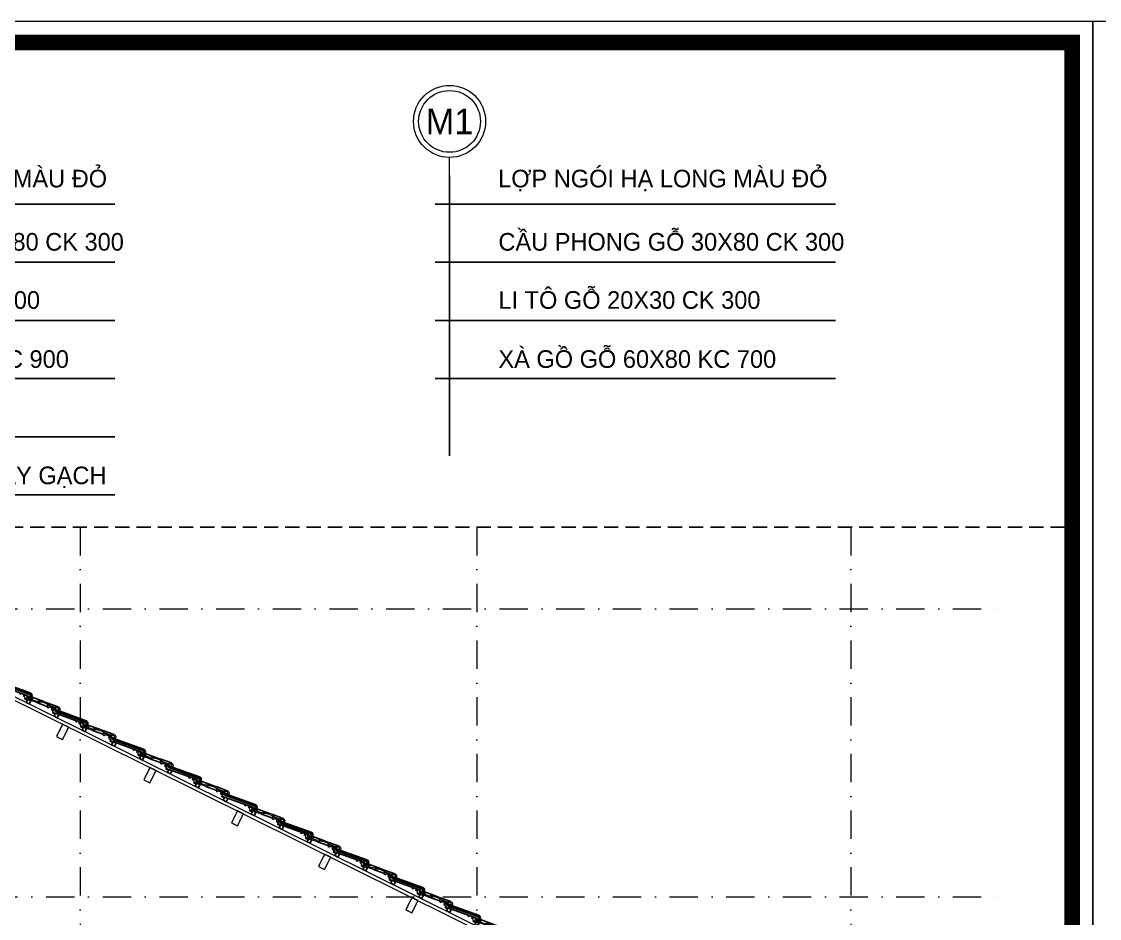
# Model space of a CAD drawing. Header units: millimetres. Extents: x 615730 to 2792744, y 139412 to 597571.
# Drawn here: x 1416297 to 1425807, y 296380 to 304290 of the extents above; entities that cross this region are included whole.
import ezdxf
from ezdxf.enums import TextEntityAlignment as Align

# ---------------------------------------------------------------- set-up
doc = ezdxf.new("R2010")
doc.units = ezdxf.units.MM
doc.header["$MEASUREMENT"] = 0
doc.linetypes.add('DASHDOT', pattern=[1, 0.5, -0.25, 0, -0.25])
doc.linetypes.add('HIDDEN2', pattern=[0.1875, 0.125, -0.0625])
doc.layers.get('0').update_dxf_attribs({"lineweight": 5})
for name, color, linetype, lineweight in [('4', 4, 'Continuous', 18), ('B', 4, 'Continuous', 18), ('HATCH', 42, 'Continuous', 5), ('KT', 148, 'Continuous', 18), ('thay', 7, 'Continuous', 15), ('TIM TRUC', 149, 'DASHDOT', 9), ('VLIEU', 250, 'Continuous', 9)]:
    doc.layers.add(name, color=color, linetype=linetype, lineweight=lineweight)
for name, color, linetype in [('5', 42, 'Continuous'), ('7', 7, 'Continuous'), ('DO', 1, 'Continuous'), ('H', 252, 'Continuous'), ('KICH THUOC', 148, 'Continuous'), ('TEXT', 2, 'Continuous'), ('thaydam', 42, 'Continuous')]:
    doc.layers.add(name, color=color, linetype=linetype)
doc.styles.add('CHUHOA', font='')
doc.styles.add('Ghi chu', font='')
doc.styles.get('CHUHOA').set_extended_font_data('.VnAvantH')
doc.styles.get('Ghi chu').set_extended_font_data('.VnAvantH')

# ---------------------------------------------------------------- blocks, each defined once
blk = doc.blocks.new('NGOI-TAY')
at = {"layer": '4'}
blk.add_line((-73902.7, 12423.6), (-73819, 12456.5), dxfattribs=at)
for points in [[(-73990.1, 12399.9), (-73962.2, 12410.9, -0.176175), (-73903.7, 12412.4), (-73810.7, 12449, -0.414214), (-73809.5, 12451.6), (-73802.1, 12454.6, -0.327197), (-73788.2, 12474), (-73791.2, 12481.4), (-73792.1, 12481.1), (-73794.6, 12487.6), (-73798.4, 12486.1, 0.414214), (-73801.2, 12479.6, -1), (-73805.8, 12477.8, 0.783018), (-73815.5, 12476.5), (-73819, 12456.5)], [(-74056.3, 12363.2, 0.03122), (-74077.6, 12370.9, 0.652394), (-74104.7, 12338.7), (-74105.6, 12338.4), (-74103.8, 12333.7, -0.414214), (-74102.5, 12333.1, 0.414214), (-74099.9, 12332), (-74095.2, 12333.8, 0.414214), (-74094.1, 12336.4), (-74096.6, 12345.4, -0.58715), (-74080.4, 12361.3, -0.037186), (-74056.5, 12352.3), (-74015.4, 12368.5, -0.414214), (-74008.9, 12365.7, 0.414214), (-74002.4, 12362.8, 0.414214), (-73999.6, 12369.3, -0.162278), (-74000.4, 12385.1), (-73997.6, 12391.6, -0.162278), (-73990.1, 12399.9)], [(-74014.4, 12379.6), (-74003.1, 12405.6), (-73965.9, 12420.2, -0.162278), (-73902.7, 12423.6, -3.222119)]]:
    blk.add_lwpolyline(points, format="xyb", dxfattribs=at)
blk.add_lwpolyline([(-74014.4, 12379.6), (-74056.3, 12363.2)], dxfattribs=at)
at = {"layer": '5'}
for p, q in [((-73621.3, 12588.9), (-73849.2, 12499.2)), ((-73580.4, 12594.2), (-73845.5, 12489.9)), ((-73583.3, 12587.7), (-73844.9, 12484.8)), ((-73825.9, 12476.1), (-73580.6, 12572.7)), ((-73597.3, 12599.4), (-73608.5, 12595)), ((-73602.9, 12594), (-73550.8, 12614.5)), ((-73567.3, 12580), (-73559.9, 12582.9)), ((-73546, 12602.4), (-73550.8, 12614.5)), ((-73862.5, 12467.1), (-73863.4, 12466.7)), ((-73857.2, 12450.9), (-73863.4, 12466.7)), ((-73856.3, 12451.3), (-73862.5, 12467.1)), ((-73856.1, 12451.4), (-73858.6, 12483.5)), ((-73845.7, 12449), (-73848.6, 12484.7)), ((-74003.1, 12405.6), (-74092.4, 12370.4)), ((-74060.2, 12364.8), (-74012.7, 12383.5)), ((-74001.4, 12374), (-73903.7, 12412.4)), ((-73856.1, 12451.4), (-73857.2, 12450.9)), ((-73857.2, 12450.9), (-73855.4, 12446.3)), ((-73851.5, 12444.6), (-73846.8, 12446.4))]:
    blk.add_line(p, q, dxfattribs=at)
for points in [[(-73855.4, 12494.6), (-73602.9, 12594, 0.414214), (-73602.4, 12595.3, -0.414214), (-73601.8, 12596.6)], [(-73570.6, 12609.9), (-73597.4, 12599.4, 1)], [(-73559.9, 12582.9), (-73557.7, 12577.4, -0.414214), (-73559.4, 12573.5), (-73573.4, 12568, -0.300021), (-73576.6, 12568.7), (-73580.6, 12572.7)], [(-73568.5, 12577.4), (-73568.5, 12572, -0.31059), (-73570.6, 12569.1, -1.592487)], [(-73846.9, 12446.4), (-73834.2, 12451.4, 0.306678), (-73831, 12456), (-73829, 12471.5, -0.306678), (-73825.9, 12476.1)], [(-73845.7, 12449, -0.25674), (-73829.3, 12469.6)], [(-73802.1, 12454.6), (-73799.9, 12449, -0.414214), (-73801.6, 12445.1), (-73815.6, 12439.6, -0.300021), (-73818.8, 12440.3), (-73822.7, 12444.3)]]:
    blk.add_lwpolyline(points, format="xyb", dxfattribs=at)
for points in [[(-73552.5, 12616), (-73601.8, 12596.6)], [(-73597.3, 12599.4), (-73570.6, 12609.9)], [(-73570.1, 12609), (-73566.5, 12599.7), (-73580.4, 12594.2), (-73583.3, 12587.7)], [(-73863.5, 12460.5), (-73965.9, 12420.2)], [(-73868.2, 12458.7), (-73863.6, 12438.9)], [(-73798.4, 12486.1), (-73828.1, 12474.4)]]:
    blk.add_lwpolyline(points, dxfattribs=at)
for centre, radius, start, end in [((-73566.6, 12578.2), 2, 111.47712, 201.47712), ((-73539.7, 12583.2), 20.2, 108.26515, 180.73683), ((-73841.9, 12477.2), 23, 114.33079, 206.11049), ((-73843.7, 12485.3), 15, 111.47712, 186.73356), ((-73843.7, 12485.3), 5, 111.47712, 186.73356), ((-73843.1, 12480.1), 5, 111.47712, 186.73356), ((-73771.4, 12492.2), 5, 21.47712, 111.47712), ((-73762.1, 12495.9), 5, 201.47712, 291.47712), ((-73762.1, 12495.9), 5, 291.47712, 21.47712), ((-73734.1, 12506.9), 25, 189.94016, 201.47712), ((-73855, 12445.3), 1, 21.47712, 111.47712), ((-73852.2, 12446.4), 2, 201.47712, 291.47712), ((-73847.6, 12448.3), 2, 291.47712, 21.47712)]:
    blk.add_arc(centre, radius, start, end, dxfattribs=at)
at = {"layer": '7'}
for points in [[(-73608.7, 12557.8), (-73582.2, 12571.8), (-73568.1, 12545.3), (-73594.6, 12531.3)], [(-73851.6, 12429), (-73825.1, 12443), (-73811.1, 12416.5), (-73837.6, 12402.5)]]:
    blk.add_lwpolyline(points, close=True, dxfattribs=at)
blk = doc.blocks.new('Ghi chu vat lieu')
blk.add_circle((0, 700), 300)
at = {"layer": 'HATCH'}
blk.add_circle((0, 700), 350, dxfattribs=at)
at = {"layer": 'thay'}
blk.add_line((0, 0), (0, 350), dxfattribs=at)
at = {"layer": 'TEXT', "style": 'Ghi chu', "width": 1.961742}
blk.add_attdef('TRUC', text='', height=300, dxfattribs=at).set_placement((-295, 550), (295, 550), align=Align.FIT)
blk = doc.blocks.new('cvc')
at = {"layer": 'DO'}
for p in [(819305.5, 300459.9), (819305.5, 300800.8)]:
    blk.add_line(p, (819305.5, 302932.4), dxfattribs=at)
at = {"layer": 'KICH THUOC'}
for p, q in [((812822.2, 302680), (816353.5, 302680)), ((819177.9, 302680), (822709.3, 302680)), ((812822.2, 302167), (816353.5, 302167)), ((819177.9, 302167), (822709.3, 302167)), ((812822.2, 301654), (816353.5, 301654)), ((819177.9, 301654), (822709.3, 301654)), ((812822.2, 301141), (816353.5, 301141)), ((819177.9, 301141), (822709.3, 301141)), ((812822.2, 300628), (816353.5, 300628)), ((812822.2, 300115), (816353.5, 300115))]:
    blk.add_line(p, q, dxfattribs=at)
at = {"layer": 'thaydam', "linetype": 'HIDDEN2', "ltscale": 1000}
blk.add_line((797794.4, 299831.5), (824797.2, 299831.5), dxfattribs=at)
at = {"layer": 'thay'}
ref = blk.add_blockref('Ghi chu vat lieu', (819305.5, 302773.4), dxfattribs=dict(at, xscale=0.9082386168447556, yscale=0.9082386168447556, zscale=0.9082386168447556))
ref.add_attrib('TRUC', 'M1', dxfattribs={"layer": 'TEXT', "height": 225, "style": 'Ghi chu'}).set_placement((819305.5, 303409.2), align=Align.MIDDLE_CENTER)
at = {"layer": 'TEXT', "style": 'CHUHOA'}
for s, p in [('lîp ngãi h¹ long mµu ®á', (813378.8, 302827.5)), ('lîp ngãi h¹ long mµu ®á', (819734.6, 302827.5)), ('CÇU PHONG Gç 30X80 CK 300', (813381.1, 302269.5)), ('CÇU PHONG Gç 30X80 CK 300', (819736.8, 302269.5)), ('LI T¤ Gç 20X30 CK 300', (813381.1, 301756.5)), ('LI T¤ Gç 20X30 CK 300', (819736.8, 301756.5)), ('Xµ Gå Gç 80X120 KC 900', (813381.1, 301235.6)), ('Xµ Gå Gç 60X80 KC 700', (819736.8, 301235.6)), ('T¦êNG THU HåI  X¢Y G¹CH', (813381.1, 300209.6))]:
    blk.add_text(s, height=155.52, dxfattribs=at).set_placement(p)

msp = doc.modelspace()

# ---------------------------------------------------------------- linework, layer by layer
at = {"layer": 'B', "elevation": -0.4}
for points in [[(1416606.1, 297984.7), (1416659.8, 297958), (1416713.1, 298065.5), (1416659.4, 298092.2)], [(1417376.6, 297602.6), (1417430.3, 297576), (1417483.6, 297683.5), (1417429.9, 297710.2)], [(1418148, 297222.5), (1418201.8, 297195.8), (1418255.1, 297303.4), (1418201.3, 297330)], [(1418917.6, 296838.6), (1418971.3, 296812), (1419024.6, 296919.5), (1418970.9, 296946.1)], [(1419688.1, 296456.6), (1419741.8, 296429.9), (1419795.1, 296537.5), (1419741.4, 296564.1)]]:
    msp.add_lwpolyline(points, close=True, dxfattribs=at)
at = {"layer": 'H', "const_width": 138.2}
msp.add_lwpolyline([(1398561.8, 285120.6), (1425564.7, 285120.6), (1425564.7, 304105.6), (1398561.8, 304105.6)], close=True, dxfattribs=at)
at = {"layer": 'thay'}
for p, q in [((1415003.4, 298913.2, -0.4), (1421014.4, 295932.9, -0.1)), ((1415016.8, 298940.1, -0.4), (1420765.5, 296089.8, -0.1))]:
    msp.add_line(p, q, dxfattribs=at)
at = {"layer": 'thay', "linetype": 'Continuous'}
for points in [[(1398377.5, 284936.3), (1425749, 284936.3), (1425749, 304289.9), (1398377.5, 304289.9)], [(1425749, 284936.3), (1453120.5, 284936.3), (1453120.5, 304289.9), (1425749, 304289.9)]]:
    msp.add_lwpolyline(points, close=True, dxfattribs=at)
at = {"layer": 'TIM TRUC', "ltscale": 500}
for p, q in [((1416813.2, 299831.5), (1416813.2, 287548.1)), ((1420313, 299831.5), (1420313, 287548.1)), ((1423613, 299831.5), (1423613, 287548.1)), ((1399509.6, 299111.3), (1424900.4, 299111.3)), ((1399509.6, 296570.5), (1424900.4, 296570.5))]:
    msp.add_line(p, q, dxfattribs=at)
at = {"layer": 'TIM TRUC', "ltscale": 50, "elevation": -0.4}
for points in [[(1416606.1, 297984.7), (1416659.8, 297958), (1416713.1, 298065.5), (1416659.4, 298092.2)], [(1417376.6, 297602.6), (1417430.3, 297576), (1417483.6, 297683.5), (1417429.9, 297710.2)], [(1418148, 297222.5), (1418201.8, 297195.8), (1418255.1, 297303.4), (1418201.3, 297330)], [(1418917.6, 296838.6), (1418971.3, 296812), (1419024.6, 296919.5), (1418970.9, 296946.1)], [(1419688.1, 296456.6), (1419741.8, 296429.9), (1419795.1, 296537.5), (1419741.4, 296564.1)]]:
    msp.add_lwpolyline(points, close=True, dxfattribs=at)
at = {"layer": 'VLIEU', "ltscale": 10, "const_width": 1, "elevation": -0.4}
for points in [[(1416606.1, 297984.7), (1416713.1, 298065.5)], [(1416659.4, 298092.2), (1416659.8, 297958)], [(1417376.6, 297602.6), (1417483.6, 297683.5)], [(1417429.9, 297710.2), (1417430.3, 297576)], [(1418148, 297222.5), (1418255.1, 297303.4)], [(1418201.3, 297330), (1418201.8, 297195.8)], [(1418917.6, 296838.6), (1419024.6, 296919.5)], [(1418970.9, 296946.1), (1418971.3, 296812)], [(1419688.1, 296456.6), (1419795.1, 296537.5)], [(1419741.4, 296564.1), (1419741.8, 296429.9)]]:
    msp.add_lwpolyline(points, dxfattribs=at)

# ---------------------------------------------------------------- block references
at = {"extrusion": (-3.36382e-05, 1.54578e-05, 1), "xscale": -1, "rotation": 1.561546083713203}
for p in [(1342892.9, 283861.2, -43.3), (1343385.6, 283616.9, -43.3), (1343891.9, 283366, -43.3), (1344384.7, 283121.7, -43.3), (1344877.4, 282877.5, -43.3), (1345370.2, 282633.2, -43.3), (1345863, 282388.9, -43.3), (1346355.8, 282144.7, -43.3), (1346848.6, 281900.4, -43.3)]:
    msp.add_blockref('NGOI-TAY', p, dxfattribs=at)
at = {"layer": 'KT'}
msp.add_blockref('cvc', (600767.4, 0), dxfattribs=at)

doc.saveas('drawing.dxf')
